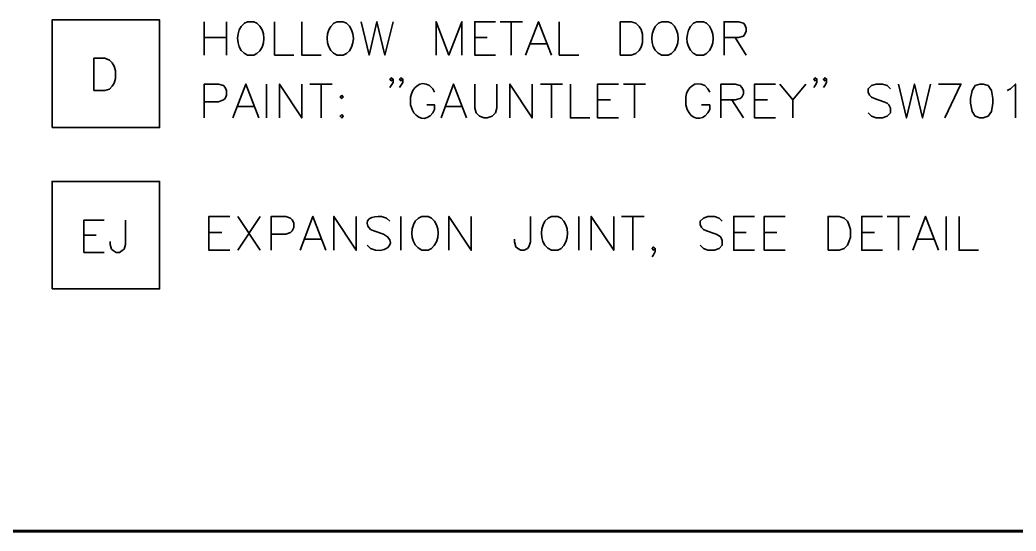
# Model space of a CAD drawing. Header units: inches. Extents: x 5 to 516, y -193 to 129.
# Drawn here: x 89.6 to 98.87, y -127.28 to -122.53 of the extents above; entities that cross this region are included whole.
import ezdxf

# ---------------------------------------------------------------- set-up
doc = ezdxf.new("R2010")
doc.units = ezdxf.units.IN
doc.header["$MEASUREMENT"] = 0
doc.layers.add('PDF4_Geometry', color=7, linetype='Continuous')

msp = doc.modelspace()

# ---------------------------------------------------------------- linework, layer by layer
at = {"layer": 'PDF4_Geometry', "lineweight": 35}
for points in [[(89.9020845, -123.5329867), (89.9020845, -122.5329866), (90.9020846, -122.5329866), (90.9020846, -123.5329867)], [(95.1887535, -122.8596535), (95.1887535, -122.5496535), (95.2920868, -122.5496535), (95.3354202, -122.5629868), (95.3654202, -122.5929868), (95.3820869, -122.6229868), (95.3954202, -122.6663202), (95.3954202, -122.7429869), (95.3820869, -122.7863202), (95.3654202, -122.8163202), (95.3354202, -122.8463202), (95.2920868, -122.8596535)], [(90.2920856, -123.1896537), (90.2920856, -122.8896537), (90.3920856, -122.8896537), (90.435419, -122.9063203), (90.4620856, -122.932987), (90.4787523, -122.962987), (90.4920856, -123.0063203), (90.4920856, -123.0763204), (90.4787523, -123.1196537), (90.4620856, -123.1496537), (90.435419, -123.1763204), (90.3920856, -123.1896537)], [(98.5354233, -123.1296536), (98.4920899, -123.1429869), (98.4620899, -123.1896536), (98.4487566, -123.2629869), (98.4487566, -123.3063203), (98.4620899, -123.3829869), (98.4920899, -123.4263203), (98.5354233, -123.4429869), (98.5654233, -123.4429869), (98.61209, -123.4263203), (98.64209, -123.3829869), (98.6554233, -123.3063203), (98.6554233, -123.2629869), (98.64209, -123.1896536), (98.61209, -123.1429869), (98.5654233, -123.1296536)], [(92.5987536, -123.232987), (92.5820869, -123.2496536), (92.5987536, -123.262987), (92.6120869, -123.2496536)], [(92.5987536, -123.4129864), (92.5820869, -123.4263198), (92.5987536, -123.4429864), (92.6120869, -123.4263198)], [(89.9020845, -125.0329868), (89.9020845, -124.0329867), (90.9020846, -124.0329867), (90.9020846, -125.0329868)], [(97.1220897, -124.672987), (97.1220897, -124.3596536), (97.225423, -124.3596536), (97.2720897, -124.3763203), (97.3020897, -124.402987), (97.3154231, -124.432987), (97.3320897, -124.4796536), (97.3320897, -124.552987), (97.3154231, -124.5963203), (97.3020897, -124.6263203), (97.2720897, -124.6563203), (97.225423, -124.672987)]]:
    msp.add_lwpolyline(points, close=True, dxfattribs=at)
for points in [[(91.3187513, -122.5496534), (91.3187513, -122.8596534)], [(91.5254231, -122.5496534), (91.5254231, -122.8596534)], [(91.8087519, -122.5629867), (91.7787519, -122.5496534), (91.7220852, -122.5496534), (91.6920852, -122.5629867), (91.6620852, -122.5929867)], [(91.9720852, -122.5496534), (91.9720852, -122.8596534), (92.1520852, -122.8596534)], [(92.2254218, -122.5496534), (92.2254218, -122.8596534), (92.4054218, -122.8596534)], [(92.6420853, -122.5629867), (92.6120853, -122.5496534), (92.5554186, -122.5496534), (92.5254186, -122.5629867), (92.4954186, -122.5929867)], [(92.778753, -122.5496534), (92.8520864, -122.8596534), (92.9254197, -122.5496534), (92.9987531, -122.8596534), (93.0754197, -122.5496534)], [(93.4754219, -122.8596535), (93.4754219, -122.5496535), (93.5954219, -122.8596535), (93.7154219, -122.5496535), (93.7154219, -122.8596535)], [(94.0287542, -122.8596535), (93.8354209, -122.8596535), (93.8354209, -122.5496535), (94.0287542, -122.5496535)], [(94.0720881, -122.5496534), (94.2787548, -122.5496534)], [(94.1754206, -122.5496534), (94.1754206, -122.8596534)], [(94.3087553, -122.8596535), (94.4287553, -122.5496535), (94.5487553, -122.8596535)], [(94.6220895, -122.5496534), (94.6220895, -122.8596534), (94.8020895, -122.8596534)], [(95.6654214, -122.5629867), (95.6354214, -122.5496534), (95.5754214, -122.5496534), (95.5454214, -122.5629867), (95.5154214, -122.5929867)], [(95.9920884, -122.5629867), (95.9620884, -122.5496534), (95.9020884, -122.5496534), (95.8720884, -122.5629867), (95.8420884, -122.5929867)], [(96.1554216, -122.8596535), (96.1554216, -122.5496535), (96.2887549, -122.5496535), (96.3354216, -122.5629868), (96.348755, -122.5796535), (96.3620883, -122.6096535), (96.3620883, -122.6363202), (96.348755, -122.6663202), (96.3354216, -122.6829869), (96.2887549, -122.6963202), (96.1554216, -122.6963202)], [(91.3187513, -122.6963201), (91.525418, -122.6963201)], [(93.8354209, -122.6963201), (93.9520876, -122.6963201)], [(96.2587541, -122.6963201), (96.3620875, -122.8596534)], [(94.3554201, -122.7563202), (94.5020868, -122.7563202)], [(91.7220852, -122.8596534), (91.7787519, -122.8596534), (91.8087519, -122.8463201)], [(92.5554186, -122.8596534), (92.6120853, -122.8596534), (92.6420853, -122.8463201)], [(95.5754214, -122.8596534), (95.6354214, -122.8596534), (95.6654214, -122.8463201)], [(95.9020884, -122.8596534), (95.9620884, -122.8596534), (95.9920884, -122.8463201)], [(93.0754212, -123.0829871), (93.0587546, -123.0996538), (93.0454212, -123.0829871), (93.0587546, -123.0696538), (93.0754212, -123.0829871), (93.0754212, -123.1129871), (93.0587546, -123.1429871), (93.0454212, -123.1596538)], [(93.165421, -123.0829871), (93.1487543, -123.0996538), (93.135421, -123.0829871), (93.1487543, -123.0696538), (93.165421, -123.0829871), (93.165421, -123.1129871), (93.1487543, -123.1429871), (93.135421, -123.1596538)], [(97.0187572, -123.0829871), (97.0020905, -123.0996538), (96.9887572, -123.0829871), (97.0020905, -123.0696538), (97.0187572, -123.0829871), (97.0187572, -123.1129871), (97.0020905, -123.1429871), (96.9887572, -123.1596538)], [(97.1087569, -123.0829871), (97.0920902, -123.0996538), (97.0787569, -123.0829871), (97.0920902, -123.0696538), (97.1087569, -123.0829871), (97.1087569, -123.1129871), (97.0920902, -123.1429871), (97.0787569, -123.1596538)], [(91.3187513, -123.4429869), (91.3187513, -123.1296536), (91.4520846, -123.1296536), (91.4987513, -123.1429869), (91.5120846, -123.1596536), (91.525418, -123.1896536), (91.525418, -123.2329869), (91.5120846, -123.2629869), (91.4987513, -123.2763202), (91.4520846, -123.2929869), (91.3187513, -123.2929869)], [(91.5854207, -123.4429869), (91.7054207, -123.1296536), (91.8254207, -123.4429869)], [(91.8987549, -123.1296536), (91.8987549, -123.4429869)], [(92.0187568, -123.4429869), (92.0187568, -123.1296536), (92.2254235, -123.4429869), (92.2254235, -123.1296536)], [(92.3020888, -123.1296536), (92.5087555, -123.1296536)], [(92.4054213, -123.1296536), (92.4054213, -123.4429869)], [(93.4620891, -123.2029865), (93.4454225, -123.1729865), (93.4154225, -123.1429865)], [(93.5220867, -123.4429869), (93.6387534, -123.1296536), (93.7587534, -123.4429869)], [(93.8354209, -123.1296536), (93.8354209, -123.3529869), (93.8487542, -123.3963203), (93.8787542, -123.4263203), (93.9220875, -123.4429869), (93.9520876, -123.4429869), (93.9987542, -123.4263203), (94.0287542, -123.3963203), (94.0420876, -123.3529869), (94.0420876, -123.1296536)], [(94.1620878, -123.4429869), (94.1620878, -123.1296536), (94.3687545, -123.4429869), (94.3687545, -123.1296536)], [(94.4454232, -123.1296536), (94.6520899, -123.1296536)], [(94.5487558, -123.1296536), (94.5487558, -123.4429869)], [(94.725422, -123.1296536), (94.725422, -123.4429869), (94.905422, -123.4429869)], [(95.1720886, -123.4429869), (94.9787552, -123.4429869), (94.9787552, -123.1296536), (95.1720886, -123.1296536)], [(95.2187557, -123.1296536), (95.4254224, -123.1296536)], [(95.3220882, -123.1296536), (95.3220882, -123.4429869)], [(96.0220869, -123.2029865), (96.0054202, -123.1729865), (95.9754202, -123.1429865)], [(96.1254228, -123.4429869), (96.1254228, -123.1296536), (96.2587562, -123.1296536), (96.3054228, -123.1429869), (96.3187562, -123.1596536), (96.3354228, -123.1896536), (96.3354228, -123.2196536), (96.3187562, -123.2496536), (96.3054228, -123.2629869), (96.2587562, -123.2763202), (96.1254228, -123.2763202)], [(96.632087, -123.4429869), (96.4387536, -123.4429869), (96.4387536, -123.1296536), (96.632087, -123.1296536)], [(96.6754208, -123.1296536), (96.7954208, -123.2763203), (96.7954208, -123.4429869)], [(96.9154213, -123.1296536), (96.7954212, -123.2763203)], [(97.7020899, -123.1729869), (97.6720899, -123.1429869), (97.6287565, -123.1296535), (97.5687565, -123.1296535), (97.5254232, -123.1429869), (97.4954232, -123.1729869), (97.4954232, -123.2029869), (97.5087565, -123.2329869), (97.5254232, -123.2496535), (97.5554232, -123.2629869), (97.6420899, -123.2929869), (97.6720899, -123.3063202), (97.6887566, -123.3229869), (97.7020899, -123.3529869), (97.7020899, -123.3963202), (97.6720899, -123.4263202), (97.6287565, -123.4429869), (97.5687565, -123.4429869), (97.5254232, -123.4263202), (97.4954232, -123.3963202)], [(97.7787568, -123.1296536), (97.8520902, -123.4429869), (97.9254235, -123.1296536), (98.0020902, -123.4429869), (98.0754235, -123.1296536)], [(98.2087563, -123.4429869), (98.3587563, -123.1296536), (98.1487563, -123.1296536)], [(98.7887565, -123.1896537), (98.8187565, -123.172987), (98.8654232, -123.1296537), (98.8654232, -123.4429871)], [(93.2387558, -123.2496532), (93.2387558, -123.3229865), (93.2520891, -123.3663198)], [(94.9787552, -123.2763202), (95.0987553, -123.2763202)], [(95.7987536, -123.2496532), (95.7987536, -123.3229865), (95.8120869, -123.3663198)], [(96.2287553, -123.2763202), (96.335422, -123.4429869)], [(96.4387536, -123.2763202), (96.5587536, -123.2763202)], [(91.6320922, -123.3363203), (91.7787589, -123.3363203)], [(93.4454225, -123.3963198), (93.4620891, -123.3663198), (93.4620891, -123.3229865), (93.3887558, -123.3229865)], [(93.5654217, -123.3363203), (93.7154217, -123.3363203)], [(96.0054202, -123.3963198), (96.0220869, -123.3663198), (96.0220869, -123.3229865), (95.9454202, -123.3229865)], [(91.5554196, -124.672987), (91.3620863, -124.672987), (91.3620863, -124.3596536), (91.5554196, -124.3596536)], [(91.8387573, -124.3596537), (91.6320906, -124.672987)], [(91.6320922, -124.3596537), (91.8387589, -124.672987)], [(91.9420898, -124.672987), (91.9420898, -124.3596536), (92.0787565, -124.3596536), (92.1220898, -124.3763203), (92.1354232, -124.3896536), (92.1520898, -124.4196536), (92.1520898, -124.462987), (92.1354232, -124.492987), (92.1220898, -124.5096536), (92.0787565, -124.522987), (91.9420898, -124.522987)], [(92.212089, -124.672987), (92.3287557, -124.3596536), (92.4487557, -124.672987)], [(92.5254232, -124.672987), (92.5254232, -124.3596536), (92.7320899, -124.672987), (92.7320899, -124.3596536)], [(93.0454224, -124.4029869), (93.0154224, -124.3763203), (92.9687558, -124.3596536)], [(93.148755, -124.3596537), (93.148755, -124.672987)], [(93.4320872, -124.3763203), (93.4020872, -124.3596537), (93.3420872, -124.3596537), (93.3120872, -124.3763203), (93.2820872, -124.402987)], [(93.5954238, -124.672987), (93.5954238, -124.3596536), (93.8020905, -124.672987), (93.8020905, -124.3596536)], [(94.3554201, -124.3596537), (94.3554201, -124.5963203), (94.3387534, -124.642987), (94.3254201, -124.6563203), (94.2954201, -124.672987), (94.2654201, -124.672987), (94.2354201, -124.6563203), (94.2187534, -124.642987), (94.2054201, -124.5963203), (94.2054201, -124.5696537)], [(94.6387558, -124.3763203), (94.6087558, -124.3596537), (94.5487558, -124.3596537), (94.5187558, -124.3763203), (94.4887558, -124.402987)], [(94.802089, -124.3596537), (94.802089, -124.672987)], [(94.9187543, -124.672987), (94.9187543, -124.3596536), (95.1287543, -124.672987), (95.1287543, -124.3596536)], [(95.2020897, -124.3596537), (95.4120897, -124.3596537)], [(95.3054222, -124.3596537), (95.3054222, -124.672987)], [(96.1387556, -124.4029869), (96.1087556, -124.3763203), (96.0654223, -124.3596536), (96.0054223, -124.3596536), (95.9620889, -124.3763203), (95.9320889, -124.4029869), (95.9320889, -124.4329869), (95.9454223, -124.4629869), (95.9620889, -124.4796536), (95.9920889, -124.4929869), (96.0820889, -124.5229869), (96.1087556, -124.5396536), (96.1254223, -124.5529869), (96.1387556, -124.5829869), (96.1387556, -124.6263203), (96.1087556, -124.6563203), (96.0654223, -124.6729869), (96.0054223, -124.6729869), (95.9620889, -124.6563203), (95.9320889, -124.6263203)], [(96.4387547, -124.672987), (96.2454213, -124.672987), (96.2454213, -124.3596536), (96.4387547, -124.3596536)], [(96.7220901, -124.672987), (96.5287567, -124.672987), (96.5287567, -124.3596536), (96.7220901, -124.3596536)], [(97.6287572, -124.672987), (97.4354239, -124.672987), (97.4354239, -124.3596536), (97.6287572, -124.3596536)], [(97.6720877, -124.3596537), (97.8820877, -124.3596537)], [(97.7787568, -124.3596537), (97.7787568, -124.672987)], [(97.9120881, -124.672987), (98.0287548, -124.3596536), (98.1487548, -124.672987)], [(98.2220891, -124.3596537), (98.2220891, -124.672987)], [(98.3420876, -124.3596537), (98.3420876, -124.672987), (98.5220876, -124.672987)], [(90.3854228, -124.692987), (90.1987561, -124.692987), (90.1987561, -124.392987), (90.3854228, -124.392987)], [(90.5854206, -124.3929865), (90.5854206, -124.6196532), (90.5720873, -124.6629865), (90.5554206, -124.6763198), (90.5287539, -124.6929865), (90.4987539, -124.6929865), (90.4720873, -124.6763198), (90.4554206, -124.6629865), (90.4420873, -124.6196532), (90.4420873, -124.5929865)], [(92.8654224, -124.4796536), (92.8954224, -124.4929869), (92.9854224, -124.5229869)], [(90.1987561, -124.5329867), (90.3120894, -124.5329867)], [(91.3620863, -124.5096535), (91.4820863, -124.5096535)], [(92.255424, -124.5696536), (92.405424, -124.5696536)], [(96.2454213, -124.5096535), (96.362088, -124.5096535)], [(96.5287567, -124.5096535), (96.6454234, -124.5096535)], [(97.4354239, -124.5096535), (97.5554239, -124.5096535)], [(97.9554231, -124.5696536), (98.1054231, -124.5696536)], [(92.9120891, -124.6729869), (92.8654224, -124.6563203), (92.8354224, -124.6263203)], [(93.3420872, -124.672987), (93.4020872, -124.672987), (93.4320872, -124.6563203)], [(94.5487558, -124.672987), (94.6087558, -124.672987), (94.6387558, -124.6563203)], [(95.5154205, -124.6563201), (95.4987538, -124.6729868), (95.4854205, -124.6563201), (95.4987538, -124.6429868), (95.5154205, -124.6563201), (95.5154205, -124.6863201), (95.4987538, -124.7163201), (95.4854205, -124.7329868)]]:
    msp.add_lwpolyline(points, dxfattribs=at)
at = {"layer": 'PDF4_Geometry', "lineweight": 60}
msp.add_lwpolyline([(12.8887456, -127.282987), (147.8887564, -127.282987)], dxfattribs=at)
at = {"layer": 'PDF4_Geometry', "lineweight": 35}
for points in [[(91.6620852, -122.5929867), (91.6041963, -122.6699868), (91.6214741, -122.8308201), (91.7220852, -122.8596534)], [(91.8087519, -122.8463201), (91.8931963, -122.7851534), (91.8931963, -122.6241534), (91.8087519, -122.5629867)], [(92.4954186, -122.5929867), (92.4375297, -122.6699868), (92.4548075, -122.8308201), (92.5554186, -122.8596534)], [(92.6420853, -122.8463201), (92.7265297, -122.7851534), (92.7265297, -122.6241534), (92.6420853, -122.5629867)], [(95.5154214, -122.5929867), (95.4610881, -122.6759312), (95.4720325, -122.8220979), (95.5754214, -122.8596534)], [(95.6654214, -122.8463201), (95.7490881, -122.7779868), (95.7490881, -122.6313201), (95.6654214, -122.5629867)], [(95.8420884, -122.5929867), (95.787755, -122.6759312), (95.7986995, -122.8220979), (95.9020884, -122.8596534)], [(95.9920884, -122.8463201), (96.0757551, -122.7779868), (96.0757551, -122.6313201), (95.9920884, -122.5629867)], [(93.4154225, -123.1429865), (93.3298669, -123.088542), (93.2482558, -123.1644865), (93.2387558, -123.2496532)], [(95.9754202, -123.1429865), (95.8860313, -123.0913198), (95.8107536, -123.1617643), (95.7987536, -123.2496532)], [(93.2520891, -123.3663198), (93.2913113, -123.451431), (93.3802558, -123.4837087), (93.4454225, -123.3963198)], [(95.8120869, -123.3663198), (95.8520869, -123.4540976), (95.9415869, -123.4803754), (96.0054202, -123.3963198)], [(92.9687558, -124.3596536), (92.8888113, -124.3494314), (92.7773669, -124.3897647), (92.8654224, -124.4796536)], [(93.4320872, -124.6563203), (93.5136984, -124.5927648), (93.5170317, -124.4374314), (93.4320872, -124.3763203)], [(94.6387558, -124.6563203), (94.7168669, -124.5913759), (94.7199224, -124.4383759), (94.6387558, -124.3763203)], [(93.2820872, -124.402987), (93.2271428, -124.4889314), (93.2404206, -124.6293203), (93.3420872, -124.672987)], [(94.4887558, -124.402987), (94.4315891, -124.4849314), (94.4465891, -124.6326537), (94.5487558, -124.672987)], [(92.9854224, -124.5229869), (93.1112558, -124.5859869), (93.0352002, -124.6943203), (92.9120891, -124.6729869)]]:
    msp.add_open_spline(points, degree=3, dxfattribs=at)

doc.saveas('drawing.dxf')
